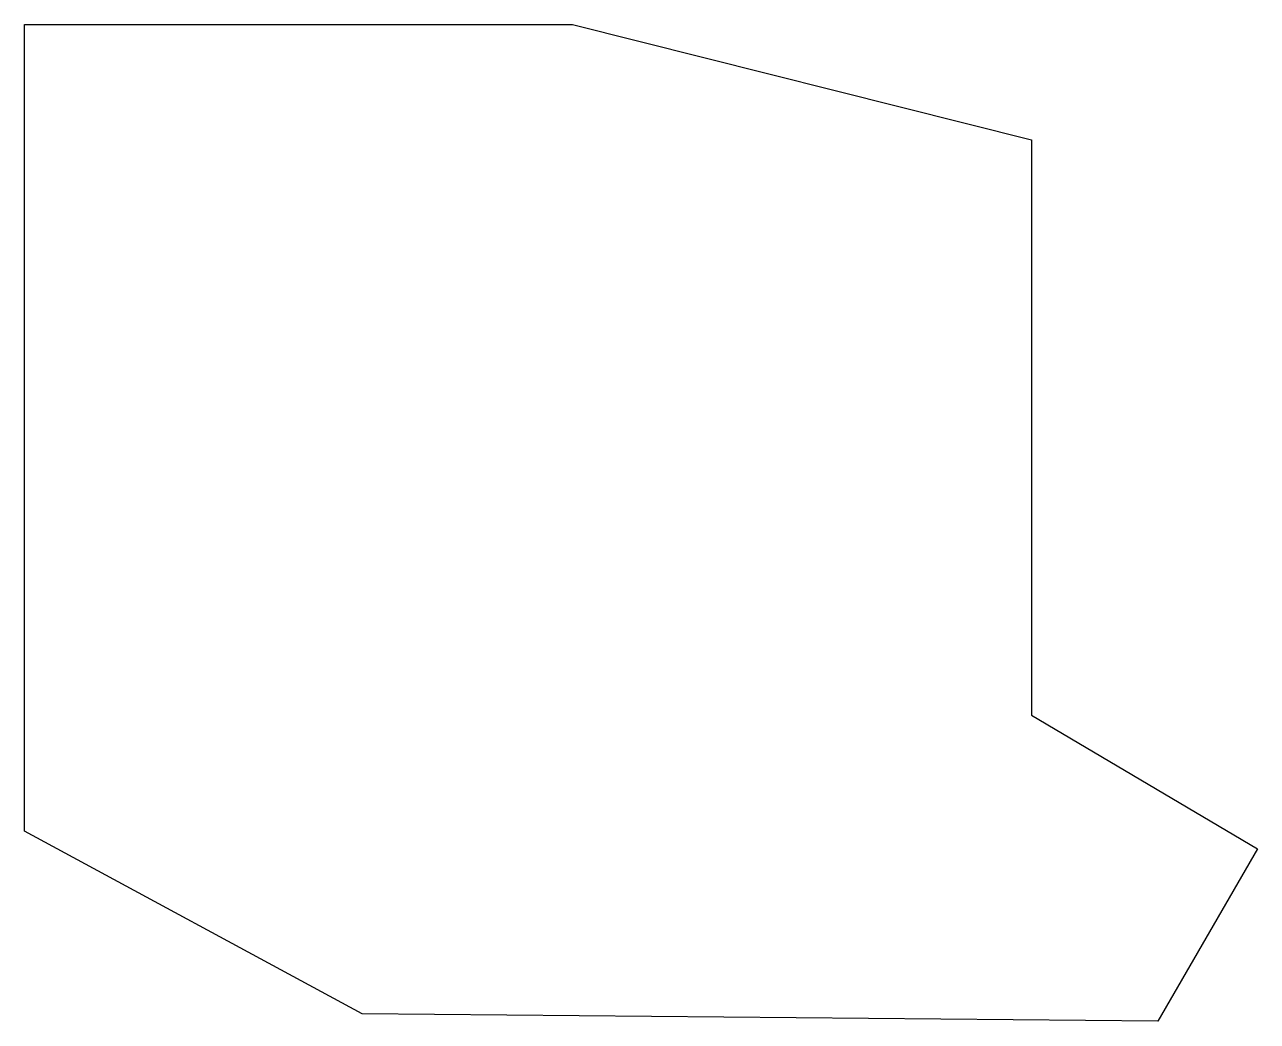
# Model space of a CAD drawing. Header units: millimetres. Extents: x -10 to 102, y -27 to 63.
import ezdxf

# ---------------------------------------------------------------- set-up
doc = ezdxf.new("R2010")
doc.units = ezdxf.units.MM

msp = doc.modelspace()

# ---------------------------------------------------------------- linework, layer by layer
for p, q in [((-9.5, -10), (-9.5, 62.9)), ((-9.5, 62.9), (40, 62.9)), ((40, 62.9), (81.5, 52.5)), ((81.5, 52.5), (81.5, 0.5)), ((81.5, 0.5), (101.91, -11.6)), ((21, -26.5), (-9.5, -10)), ((101.91, -11.6), (92.91, -27.18)), ((92.91, -27.18), (21, -26.5))]:
    msp.add_line(p, q)

doc.saveas('drawing.dxf')
